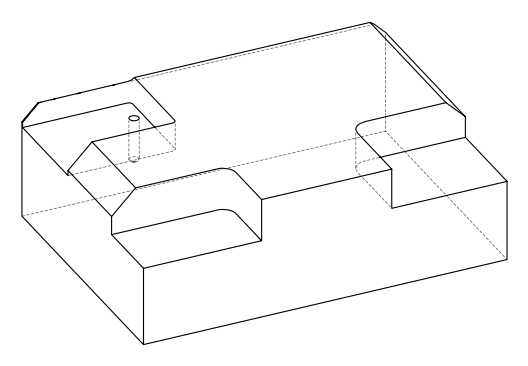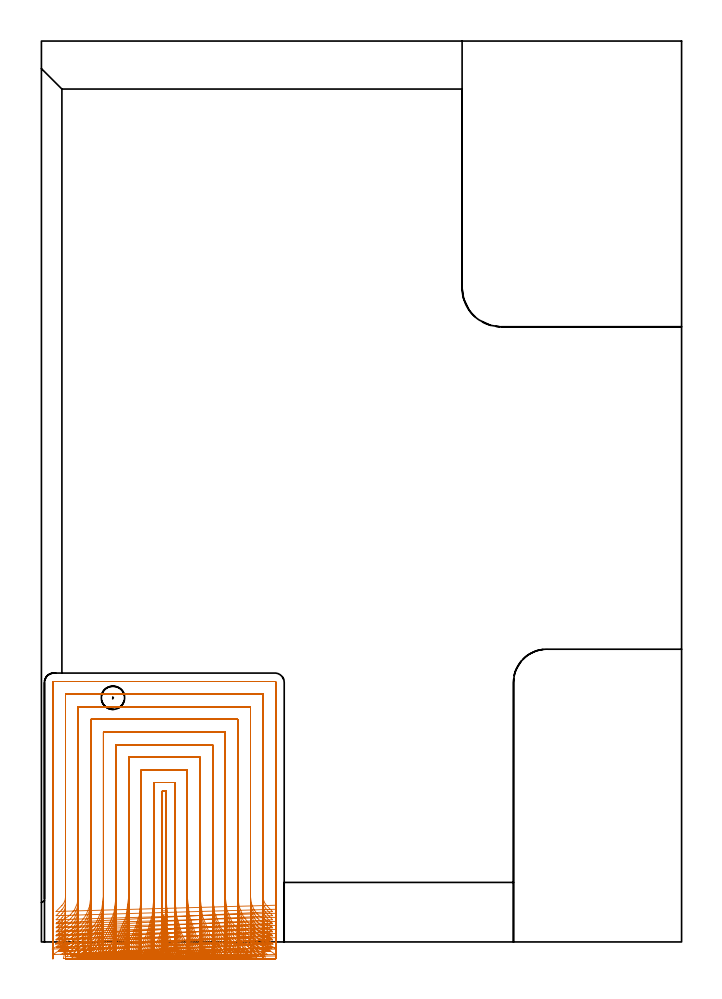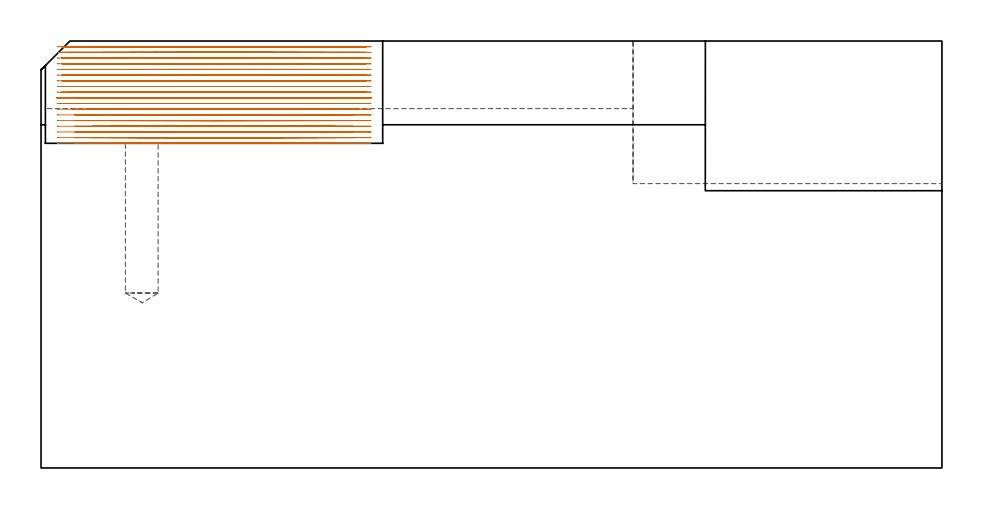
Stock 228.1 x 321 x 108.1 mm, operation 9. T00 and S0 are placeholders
(PLAN: 9 operations, 4 tool changes, 137.6 min)
(1 SPOT_DRILL | STEP1POCKET | NXT0321_9005460120000 | 0.03 min | 2807 mm3)
(2 DRILL_BLIND_HOLE_INTO_CENTER | STEP1POCKET | UGT0301_200 | 0.18 min | 2120 mm3)
(3 AREA_MILL | FG_CHAMFER_SURFACE | UGT0205_001 | 0.3 min | 2048 mm3)
(4 AREA_MILL_1 | FG_CHAMFER_SURFACE_1 | UGT0205_001 | 5.94 min | 7925 mm3)
(5 AREA_MILL_2 | FG_CHAMFER_SURFACE_2 | UGT0205_001 | 8.49 min | 22768 mm3)
(6 AREA_MILL_3 | FG_CHAMFER_SURFACE_3 | UGT0205_001 | 5.54 min | 21959 mm3)
(7 MILL_CORNER_NOTCH_RECTANGULAR | CORNER_NOTCH_RECTANGULAR | UGT0201_094 | Follow Part, ap 5, ae 75% | 8.86 min | 233839 mm3)
(8 MILL_CORNER_NOTCH_RECTANGULAR_1 | CORNER_NOTCH_RECTANGULAR_1 | UGT0201_094 | Follow Part, ap 5, ae 75% | 11.81 min | 284812 mm3)
(9 MILL_SLOT | SLOT_PARTIAL_RECTANGULAR | NXT0201_008 | Follow Part, ap 1.5, ae 75% | 96.46 min | 203885 mm3)
(TOOL NXT0321_9005460120000 | NC Spot Drill, 142deg, 12mm, Carbide, Uncoated | D12 PA142 FL30 Z2)
(TOOL UGT0301_200 | Twist Drill 8.3 mm | D8.3 PA118 FL72 Z2)
(TOOL UGT0205_001 | Chamfer Mill 20 x 3 x 45 deg. | D20 FL50 Z2)
(TOOL UGT0201_094 | End mill 20 mm | D20 FL38 Z4)
(TOOL NXT0201_008 | ENDMILL 6mm [2P460-0600-NA 1630] | D6 FL26 Z6)
(OP 9 MILL_SLOT)
G17 G21 G94 G90
T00 M6
G54
G17 G0 G90 X49.191 Y-5.646 S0 M3
G43 Z118.1 H1
Z106.661
G94 G1 X47.778 Y-3. F250.
G2 X43.793 Y8.106 R40.5 F500.
G1 X42.748 Y10.917
G3 X43.1 Y16.148 R39.
G1 Y53.8
X44.5
Y16.083
G3 X44.844 Y10.916 R39.
X42.748 Y10.917 R3.
G1 X43.793 Y8.106
G2 X39.788 Y-3. R40.5
G1 X38.369 Y-5.644 F250.
X54.564 Y-5.544
X52.974 Y-3.
G2 X47.5 Y16.083 R36. F500.
G1 Y56.8
X40.1
Y16.148
G2 X34.585 Y-3. R36.
G1 X32.99 Y-5.54 F250.
X60.256 Y-5.387
X58.438 Y-3.
G2 X52. Y16.083 R31.5 F500.
G1 Y61.3
X35.6
Y16.148
G2 X29.112 Y-3. R31.5
G1 X27.289 Y-5.382 F250.
X66.52 Y-5.122
X64.399 Y-3.
G2 X56.5 Y16.083 R27. F500.
G1 Y65.8
X31.1
Y16.148
G2 X23.136 Y-3. R27.
G1 X21.008 Y-5.115 F250.
X74.125 Y-4.589
X71.58 Y-3.
G2 X61. Y16.083 R22.5 F500.
G1 Y70.3
X26.6
Y16.148
G2 X15.916 Y-3. R22.5
G1 X13.363 Y-4.575 F250.
X82.072 Y-2.109 F500.
X79.161 Y-1.386 F250.
G2 X65.5 Y16.083 R18. F500.
G1 Y74.8
X22.1
Y16.148
G2 X8.41 Y-1.329 R18.
G1 X5.498 Y-2.047 F250.
X82.366 Y2.3 F500.
X79.5 Y3.189 F250.
G2 X70. Y16.083 R13.5 F500.
G1 Y79.3
X17.6
Y16.148
G2 X8.1 Y3.254 R13.5
G1 X5.235 Y2.365 F250.
X82.188 Y6.688 F500.
X79.501 Y8.021 F250.
G2 X74.5 Y16.083 R9. F500.
G1 Y83.8
X13.1
Y16.148
G2 X8.1 Y8.086 R9.
G1 X5.413 Y6.752 F250.
X82.362 Y10.796 F500.
X80.272 Y12.948 F250.
G2 X79. Y16.083 R4.5 F500.
G1 Y88.3
X28.197
X25.197 F250.
X25.806
X22.806
X8.6 F500.
Y16.148
G2 X7.31 Y12.994 R4.5
G1 X5.207 Y10.854 F250.
X83.5 Y13.083 F500.
Y16.083 F250.
Y92.5 F500.
G3 X83.2 Y92.8 R0.3
G1 X4.4
G3 X4.1 Y92.5 R0.3
G1 Y16.148
Y13.148 F250.
G0 Z118.1
X48.352 Y-5.7
Z105.222
G1 X47.045 Y-3.
G2 X43.799 Y6.637 R40.5 F500.
G1 X42.751 Y9.448
G3 X43.1 Y14.65 R39.
G1 Y53.8
X44.5
Y14.644
G3 X44.848 Y9.448 R39.
X42.751 Y9.448 R3.
G1 X43.799 Y6.637
G2 X40.551 Y-3. R40.5
G1 X39.244 Y-5.7 F250.
X53.591 Y-5.615
X52.12 Y-3.
G2 X47.5 Y14.644 R36. F500.
G1 Y56.8
X40.1
Y14.65
G2 X35.476 Y-3. R36.
G1 X34.005 Y-5.615 F250.
X59.086 Y-5.485
X57.405 Y-3.
G2 X52. Y14.644 R31.5 F500.
G1 Y61.3
X35.6
Y14.65
G2 X30.19 Y-3. R31.5
G1 X28.509 Y-5.485 F250.
X65.023 Y-5.271
X63.063 Y-3.
G2 X56.5 Y14.644 R27. F500.
G1 Y65.8
X31.1
Y14.65
G2 X24.532 Y-3. R27.
G1 X22.571 Y-5.27 F250.
X71.891 Y-4.862
X69.538 Y-3.
G2 X61. Y14.644 R22.5 F500.
G1 Y70.3
X26.6
Y14.65
G2 X18.054 Y-3. R22.5
G1 X15.701 Y-4.861 F250.
X80.974 Y-3.429
X78.111 Y-2.53
G2 X65.5 Y14.644 R18. F500.
G1 Y74.8
X22.1
Y14.65
G2 X9.482 Y-2.526 R18.
G1 X6.619 Y-3.423 F250.
X82.366 Y0.861 F500.
X79.5 Y1.75 F250.
G2 X70. Y14.644 R13.5 F500.
G1 Y79.3
X17.6
Y14.65
G2 X8.1 Y1.757 R13.5
G1 X5.235 Y0.868 F250.
X82.188 Y5.248 F500.
X79.501 Y6.581 F250.
G2 X74.5 Y14.644 R9. F500.
G1 Y83.8
X13.1
Y14.65
G2 X8.1 Y6.588 R9.
G1 X5.413 Y5.255 F250.
X82.362 Y9.357 F500.
X80.272 Y11.509 F250.
G2 X79. Y14.644 R4.5 F500.
G1 Y88.3
X28.197
X25.197 F250.
X25.806
X22.806
X8.6 F500.
Y14.65
G2 X7.33 Y11.517 R4.5
G1 X5.241 Y9.364 F250.
X83.5 Y11.644 F500.
Y14.644 F250.
Y92.5 F500.
G3 X83.2 Y92.8 R0.3
G1 X4.4
G3 X4.1 Y92.5 R0.3
G1 Y14.65
Y11.65 F250.
G0 Z118.1
X47.584 Y-5.749
Z103.783
G1 X46.383 Y-3.
G2 X43.8 Y5.195 R40.5 F500.
G1 X42.752 Y8.006
G3 X43.1 Y13.205 R39.
G1 Y53.8
X44.5
Y13.205
G3 X44.848 Y8.006 R39.
X42.752 Y8.006 R3.
G1 X43.8 Y5.195
G2 X41.217 Y-3. R40.5
G1 X40.016 Y-5.749 F250.
X52.704 Y-5.679
X51.354 Y-3.
G2 X47.5 Y13.205 R36. F500.
G1 Y56.8
X40.1
Y13.205
G2 X36.247 Y-3. R36.
G1 X34.896 Y-5.679 F250.
X58.031 Y-5.573
X56.488 Y-3.
G2 X52. Y13.205 R31.5 F500.
G1 Y61.3
X35.6
Y13.205
G2 X31.112 Y-3. R31.5
G1 X29.569 Y-5.573 F250.
X63.704 Y-5.4
X61.904 Y-3.
G2 X56.5 Y13.205 R27. F500.
G1 Y65.8
X31.1
Y13.205
G2 X25.696 Y-3. R27.
G1 X23.896 Y-5.4 F250.
X70.052 Y-5.081
X67.891 Y-3.
G2 X61. Y13.205 R22.5 F500.
G1 Y70.3
X26.6
Y13.205
G2 X19.709 Y-3. R22.5
G1 X17.549 Y-5.081 F250.
X78.366 Y-4.306
X75.665 Y-3.
G2 X65.5 Y13.205 R18. F500.
G1 Y74.8
X22.1
Y13.205
G2 X11.936 Y-3. R18.
G1 X9.235 Y-4.306 F250.
X82.365 Y-0.577 F500.
X79.5 Y0.311 F250.
G2 X70. Y13.205 R13.5 F500.
G1 Y79.3
X17.6
Y13.205
G2 X8.1 Y0.311 R13.5
G1 X5.235 Y-0.578 F250.
X82.188 Y3.81 F500.
X79.501 Y5.143 F250.
G2 X74.5 Y13.205 R9. F500.
G1 Y83.8
X13.1
Y13.205
G2 X8.1 Y5.142 R9.
G1 X5.413 Y3.809 F250.
X82.361 Y7.918 F500.
X80.272 Y10.07 F250.
G2 X79. Y13.205 R4.5 F500.
G1 Y88.3
X28.197
X25.197 F250.
X25.806
X22.806
X8.6 F500.
Y13.205
G2 X7.332 Y10.073 R4.5
G1 X5.244 Y7.919 F250.
X83.5 Y10.205 F500.
Y13.205 F250.
Y92.5 F500.
G3 X83.2 Y92.8 R0.3
G1 X4.4
G3 X4.1 Y92.5 R0.3
G1 Y13.205
Y10.205 F250.
G0 Z118.1
X46.882 Y-5.793
Z102.344
G1 X45.788 Y-3.
G2 X43.8 Y3.758 R40.5 F500.
G1 X42.752 Y6.569
G3 X43.1 Y11.77 R39.
G1 Y53.8
X44.5
Y11.766
G3 X44.848 Y6.569 R39.
X42.752 Y6.569 R3.
G1 X43.8 Y3.758
G2 X41.811 Y-3. R40.5
G1 X40.717 Y-5.793 F250.
X51.898 Y-5.736
X50.668 Y-3.
G2 X47.5 Y11.766 R36. F500.
G1 Y56.8
X40.1
Y11.77
G2 X36.931 Y-3. R36.
G1 X35.7 Y-5.736 F250.
X57.082 Y-5.65
X55.675 Y-3.
G2 X52. Y11.766 R31.5 F500.
G1 Y61.3
X35.6
Y11.77
G2 X31.923 Y-3. R31.5
G1 X30.516 Y-5.65 F250.
X62.536 Y-5.512
X60.896 Y-3.
G2 X56.5 Y11.766 R27. F500.
G1 Y65.8
X31.1
Y11.77
G2 X26.702 Y-3. R27.
G1 X25.061 Y-5.511 F250.
X68.492 Y-5.264
X66.523 Y-3.
G2 X61. Y11.766 R22.5 F500.
G1 Y70.3
X26.6
Y11.77
G2 X21.073 Y-3. R22.5
G1 X19.104 Y-5.263 F250.
X75.667 Y-4.716
X73.206 Y-3.
G2 X65.5 Y11.766 R18. F500.
G1 Y74.8
X22.1
Y11.77
G2 X14.388 Y-3. R18.
G1 X11.927 Y-4.715 F250.
X82.156 Y-1.998 F500.
X79.305 Y-1.065 F250.
G2 X70. Y11.766 R13.5 F500.
G1 Y79.3
X17.6
Y11.77
G2 X8.294 Y-1.062 R13.5
G1 X5.443 Y-1.994 F250.
X82.188 Y2.371 F500.
X79.5 Y3.704 F250.
G2 X74.5 Y11.766 R9. F500.
G1 Y83.8
X13.1
Y11.77
G2 X8.1 Y3.708 R9.
G1 X5.413 Y2.374 F250.
X82.361 Y6.479 F500.
X80.272 Y8.631 F250.
G2 X79. Y11.766 R4.5 F500.
G1 Y88.3
X28.197
X25.197 F250.
X25.806
X22.806
X8.6 F500.
Y11.77
G2 X7.33 Y8.637 R4.5
G1 X5.241 Y6.483 F250.
X83.5 Y8.766 F500.
Y11.766 F250.
Y92.5 F500.
G3 X83.2 Y92.8 R0.3
G1 X4.4
G3 X4.1 Y92.5 R0.3
G1 Y11.77
Y8.77 F250.
G0 Z118.1
X46.243 Y-5.833
Z100.906
G1 X45.256 Y-3.
G2 X43.8 Y2.318 R40.5 F500.
G1 X42.752 Y5.129
G3 X43.1 Y10.329 R39.
G1 Y53.8
X44.5
Y10.327
G3 X44.848 Y5.129 R39.
X42.752 Y5.129 R3.
G1 X43.8 Y2.318
G2 X42.344 Y-3. R40.5
G1 X41.356 Y-5.833 F250.
X51.168 Y-5.787
X50.058 Y-3.
G2 X47.5 Y10.327 R36. F500.
G1 Y56.8
X40.1
Y10.329
G2 X37.541 Y-3. R36.
G1 X36.431 Y-5.787 F250.
X56.227 Y-5.718
X54.958 Y-3.
G2 X52. Y10.327 R31.5 F500.
G1 Y61.3
X35.6
Y10.329
G2 X32.641 Y-3. R31.5
G1 X31.371 Y-5.718 F250.
X61.499 Y-5.609
X60.018 Y-3.
G2 X56.5 Y10.327 R27. F500.
G1 Y65.8
X31.1
Y10.329
G2 X27.58 Y-3. R27.
G1 X26.099 Y-5.609 F250.
X67.149 Y-5.417
X65.372 Y-3.
G2 X61. Y10.327 R22.5 F500.
G1 Y70.3
X26.6
Y10.329
G2 X22.227 Y-3. R22.5
G1 X20.449 Y-5.417 F250.
X73.622 Y-5.016
X71.401 Y-3.
G2 X65.5 Y10.327 R18. F500.
G1 Y74.8
X22.1
Y10.329
G2 X16.197 Y-3. R18.
G1 X13.975 Y-5.016 F250.
X81.306 Y-3.327
X78.518 Y-2.22
G2 X70. Y10.327 R13.5 F500.
G1 Y79.3
X17.6
Y10.329
G2 X9.08 Y-2.218 R13.5
G1 X6.292 Y-3.325 F250.
X82.188 Y0.932 F500.
X79.5 Y2.265 F250.
G2 X74.5 Y10.327 R9. F500.
G1 Y83.8
X13.1
Y10.329
G2 X8.1 Y2.267 R9.
G1 X5.413 Y0.934 F250.
X82.361 Y5.04 F500.
X80.272 Y7.193 F250.
G2 X79. Y10.327 R4.5 F500.
G1 Y88.3
X28.197
X25.197 F250.
X25.806
X22.806
X8.6 F500.
Y10.329
G2 X7.329 Y7.195 R4.5
G1 X5.239 Y5.042 F250.
X83.5 Y7.327 F500.
Y10.327 F250.
Y92.5 F500.
G3 X83.2 Y92.8 R0.3
G1 X4.4
G3 X4.1 Y92.5 R0.3
G1 Y10.329
Y7.329 F250.
G0 Z118.1
X45.665 Y-5.868
Z99.467
G1 X44.784 Y-3.
G2 X43.8 Y0.877 R40.5 F500.
G1 X42.752 Y3.688
G3 X43.1 Y8.886 R39.
G1 Y53.8
X44.5
Y8.888
G3 X44.848 Y3.688 R39.
X42.752 Y3.688 R3.
G1 X43.8 Y0.877
G2 X42.817 Y-3. R40.5
G1 X41.936 Y-5.868 F250.
X50.51 Y-5.832
X49.52 Y-3.
G2 X47.5 Y8.888 R36. F500.
G1 Y56.8
X40.1
Y8.886
G2 X38.081 Y-3. R36.
G1 X37.091 Y-5.832 F250.
X55.462 Y-5.778
X54.329 Y-3.
G2 X52. Y8.888 R31.5 F500.
G1 Y61.3
X35.6
Y8.886
G2 X33.271 Y-3. R31.5
G1 X32.14 Y-5.778 F250.
X60.579 Y-5.694
X59.258 Y-3.
G2 X56.5 Y8.888 R27. F500.
G1 Y65.8
X31.1
Y8.886
G2 X28.343 Y-3. R27.
G1 X27.022 Y-5.694 F250.
X65.982 Y-5.547
X64.397 Y-3.
G2 X61. Y8.888 R22.5 F500.
G1 Y70.3
X26.6
Y8.886
G2 X23.204 Y-3. R22.5
G1 X21.62 Y-5.547 F250.
X71.966 Y-5.253
X69.985 Y-3.
G2 X65.5 Y8.888 R18. F500.
G1 Y74.8
X22.1
Y8.886
G2 X17.618 Y-3. R18.
G1 X15.637 Y-5.253 F250.
X79.651 Y-4.395
X77.02 Y-2.955
G2 X70. Y8.888 R13.5 F500.
G1 Y79.3
X17.6
Y8.886
G2 X10.584 Y-2.955 R13.5
G1 X7.952 Y-4.396 F250.
X82.188 Y-0.507 F500.
X79.5 Y0.826 F250.
G2 X74.5 Y8.888 R9. F500.
G1 Y83.8
X13.1
Y8.886
G2 X8.1 Y0.824 R9.
G1 X5.413 Y-0.51 F250.
X82.361 Y3.601 F500.
X80.272 Y5.754 F250.
G2 X79. Y8.888 R4.5 F500.
G1 Y88.3
X28.197
X25.197 F250.
X25.806
X22.806
X8.6 F500.
Y8.886
G2 X7.332 Y5.755 R4.5
G1 X5.245 Y3.6 F250.
X83.5 Y5.888 F500.
Y8.888 F250.
Y92.5 F500.
G3 X83.2 Y92.8 R0.3
G1 X4.4
G3 X4.1 Y92.5 R0.3
G1 Y8.886
Y5.886 F250.
G0 Z118.1
X45.146 Y-5.898
Z98.028
G1 X44.372 Y-3.
G2 X43.8 Y-0.559 R40.5 F500.
G1 X42.752 Y2.252
G3 X43.1 Y7.449 R39.
G1 Y53.8
X44.5
Y7.452
G3 X44.848 Y2.252 R39.
X42.752 Y2.252 R3.
G1 X43.8 Y-0.559
G2 X43.229 Y-3. R40.5
G1 X42.455 Y-5.898 F250.
X49.922 Y-5.871
X49.051 Y-3.
G2 X47.5 Y7.452 R36. F500.
G1 Y56.8
X40.1
Y7.449
G2 X38.55 Y-3. R36.
G1 X37.679 Y-5.871 F250.
X54.78 Y-5.83
X53.785 Y-3.
G2 X52. Y7.452 R31.5 F500.
G1 Y61.3
X35.6
Y7.449
G2 X33.816 Y-3. R31.5
G1 X32.821 Y-5.83 F250.
X59.766 Y-5.766
X58.605 Y-3.
G2 X56.5 Y7.452 R27. F500.
G1 Y65.8
X31.1
Y7.449
G2 X28.996 Y-3. R27.
G1 X27.835 Y-5.766 F250.
X64.969 Y-5.657
X63.575 Y-3.
G2 X61. Y7.452 R22.5 F500.
G1 Y70.3
X26.6
Y7.449
G2 X24.026 Y-3. R22.5
G1 X22.633 Y-5.657 F250.
X70.587 Y-5.442
X68.845 Y-3.
G2 X65.5 Y7.452 R18. F500.
G1 Y74.8
X22.1
Y7.449
G2 X18.756 Y-3. R18.
G1 X17.015 Y-5.443 F250.
X77.278 Y-4.899
X74.956 Y-3.
G2 X70. Y7.452 R13.5 F500.
G1 Y79.3
X17.6
Y7.449
G2 X12.648 Y-3. R13.5
G1 X10.326 Y-4.899 F250.
X82.121 Y-1.934 F500.
X79.443 Y-0.582 F250.
G2 X74.5 Y7.452 R9. F500.
G1 Y83.8
X13.1
Y7.449
G2 X8.157 Y-0.584 R9.
G1 X5.48 Y-1.937 F250.
X82.36 Y2.165 F500.
X80.271 Y4.318 F250.
G2 X79. Y7.452 R4.5 F500.
G1 Y88.3
X28.198
X25.198 F250.
X25.805
X22.805
X8.6 F500.
Y7.449
G2 X7.331 Y4.317 R4.5
G1 X5.243 Y2.163 F250.
X83.5 Y4.452 F500.
Y7.452 F250.
Y92.5 F500.
G3 X83.2 Y92.8 R0.3
G1 X4.4
G3 X4.1 Y92.5 R0.3
G1 Y7.449
Y4.449 F250.
G0 Z118.1
X44.682 Y-5.925
Z96.589
G1 X44.015 Y-3.
G2 X43.8 Y-2.002 R40.5 F500.
G1 X42.752 Y0.809
G3 X43.1 Y6.009 R39.
G1 Y53.8
X44.5
Y6.008
G3 X44.848 Y0.809 R39.
X42.752 Y0.809 R3.
G1 X43.8 Y-2.002
G2 X43.585 Y-3. R40.5
G1 X42.918 Y-5.925 F250.
X49.396 Y-5.905
X48.645 Y-3.
G2 X47.5 Y6.008 R36. F500.
G1 Y56.8
X40.1
Y6.009
G2 X38.955 Y-3. R36.
G1 X38.204 Y-5.905 F250.
X54.173 Y-5.875
X53.316 Y-3.
G2 X52. Y6.008 R31.5 F500.
G1 Y61.3
X35.6
Y6.009
G2 X34.284 Y-3. R31.5
G1 X33.426 Y-5.875 F250.
X59.048 Y-5.828
X58.047 Y-3.
G2 X56.5 Y6.008 R27. F500.
G1 Y65.8
X31.1
Y6.009
G2 X29.553 Y-3. R27.
G1 X28.552 Y-5.828 F250.
X64.083 Y-5.749
X62.882 Y-3.
G2 X61. Y6.008 R22.5 F500.
G1 Y70.3
X26.6
Y6.009
G2 X24.718 Y-3. R22.5
G1 X23.517 Y-5.749 F250.
X69.418 Y-5.597
X67.916 Y-3.
G2 X65.5 Y6.008 R18. F500.
G1 Y74.8
X22.1
Y6.009
G2 X19.683 Y-3. R18.
G1 X18.182 Y-5.597 F250.
X75.447 Y-5.234
X73.445 Y-3.
G2 X70. Y6.008 R13.5 F500.
G1 Y79.3
X17.6
Y6.009
G2 X14.155 Y-3. R13.5
G1 X12.153 Y-5.234 F250.
X81.523 Y-3.27
X78.937 Y-1.749
G2 X74.5 Y6.008 R9. F500.
G1 Y83.8
X13.1
Y6.009
G2 X8.663 Y-1.749 R9.
G1 X6.077 Y-3.27 F250.
X82.357 Y0.722 F500.
X80.269 Y2.876 F250.
G2 X79. Y6.008 R4.5 F500.
G1 Y88.3
X28.197
X25.197 F250.
X25.805
X22.805
X8.6 F500.
Y6.009
G2 X7.332 Y2.877 R4.5
G1 X5.244 Y0.723 F250.
X83.5 Y3.008 F500.
Y6.008 F250.
Y92.5 F500.
G3 X83.2 Y92.8 R0.3
G1 X4.4
G3 X4.1 Y92.5 R0.3
G1 Y6.009
Y3.009 F250.
G0 Z118.1
X48.926 Y-5.933
Z95.15
G1 X48.298 Y-3.
G2 X47.821 Y-0.259 R36. F500.
G1 X44.848 Y-0.659
G3 X42.752 Y-0.659 R3.
X43.1 Y4.541 R39.
G1 Y53.8
X44.5
Y4.539
G3 X44.848 Y-0.659 R39.
G1 X47.821 Y-0.259
G2 X47.5 Y4.539 R36.
G1 Y56.8
X40.1
Y4.541
G2 X39.301 Y-3. R36.
G1 X38.673 Y-5.933 F250.
X53.633 Y-5.913
X52.915 Y-3.
G2 X52. Y4.539 R31.5 F500.
G1 Y61.3
X35.6
Y4.541
G2 X34.684 Y-3. R31.5
G1 X33.966 Y-5.913 F250.
X58.411 Y-5.881
X57.574 Y-3.
G2 X56.5 Y4.539 R27. F500.
G1 Y65.8
X31.1
Y4.541
G2 X30.025 Y-3. R27.
G1 X29.187 Y-5.881 F250.
X63.306 Y-5.827
X62.301 Y-3.
G2 X61. Y4.539 R22.5 F500.
G1 Y70.3
X26.6
Y4.541
G2 X25.299 Y-3. R22.5
G1 X24.293 Y-5.826 F250.
X68.411 Y-5.724
X67.155 Y-3.
G2 X65.5 Y4.539 R18. F500.
G1 Y74.8
X22.1
Y4.541
G2 X20.444 Y-3. R18.
G1 X19.187 Y-5.724 F250.
X73.976 Y-5.489
X72.301 Y-3.
G2 X70. Y4.539 R13.5 F500.
G1 Y79.3
X17.6
Y4.541
G2 X15.297 Y-3. R13.5
G1 X13.621 Y-5.488 F250.
X80.575 Y-4.486
X78.16 Y-2.706
G2 X74.5 Y4.539 R9. F500.
G1 Y83.8
X13.1
Y4.541
G2 X9.433 Y-2.709 R9.
G1 X7.016 Y-4.486 F250.
X82.533 Y-0.782 F500.
X80.374 Y1.301 F250.
G2 X79. Y4.539 R4.5 F500.
G1 Y88.3
X28.197
X25.197 F250.
X25.806
X22.806
X8.6 F500.
Y4.541
G2 X7.227 Y1.305 R4.5
G1 X5.069 Y-0.779 F250.
X83.5 Y1.539 F500.
Y4.539 F250.
Y92.5 F500.
G3 X83.2 Y92.8 R0.3
G1 X4.4
G3 X4.1 Y92.5 R0.3
G1 Y4.541
Y1.541 F250.
G0 Z118.1
X48.471 Y-5.96
Z93.711
G1 X47.982 Y-3.
G2 X47.822 Y-1.929 R36. F500.
G1 X44.848 Y-2.329
G3 X42.752 Y-2.33 R3.
X43.1 Y2.867 R39.
G1 Y53.8
X44.5
Y2.872
G3 X44.848 Y-2.329 R39.
G1 X47.822 Y-1.929
G2 X47.5 Y2.872 R36.
G1 Y56.8
X40.1
Y2.867
G2 X39.619 Y-3. R36.
G1 X39.13 Y-5.96 F250.
X53.111 Y-5.947
X52.552 Y-3.
G2 X52. Y2.872 R31.5 F500.
G1 Y61.3
X35.6
Y2.867
G2 X35.049 Y-3. R31.5
G1 X34.49 Y-5.948 F250.
X57.799 Y-5.928
X57.146 Y-3.
G2 X56.5 Y2.872 R27. F500.
G1 Y65.8
X31.1
Y2.867
G2 X30.455 Y-3. R27.
G1 X29.803 Y-5.928 F250.
X62.563 Y-5.896
X61.78 Y-3.
G2 X61. Y2.872 R22.5 F500.
G1 Y70.3
X26.6
Y2.867
G2 X25.822 Y-3. R22.5
G1 X25.039 Y-5.896 F250.
X67.463 Y-5.836
X66.485 Y-3.
G2 X65.5 Y2.872 R18. F500.
G1 Y74.8
X22.1
Y2.867
G2 X21.117 Y-3. R18.
G1 X20.139 Y-5.836 F250.
X72.649 Y-5.701
X71.344 Y-3.
G2 X70. Y2.872 R13.5 F500.
G1 Y79.3
X17.6
Y2.867
G2 X16.258 Y-3. R13.5
G1 X14.955 Y-5.702 F250.
X78.637 Y-5.274
X76.679 Y-3.
G2 X74.5 Y2.872 R9. F500.
G1 Y83.8
X13.1
Y2.867
G2 X10.925 Y-3. R9.
G1 X8.969 Y-5.275 F250.
X83.723 Y-2.532 F500.
X81.16 Y-0.972 F250.
G2 X79. Y2.872 R4.5 F500.
G1 Y88.3
X28.197
X25.197 F250.
X25.807
X22.807
X8.6 F500.
Y2.867
G2 X6.427 Y-0.984 R4.5
G1 X3.859 Y-2.536 F250.
X83.5 Y-0.128 F500.
Y2.872 F250.
Y92.5 F500.
G3 X83.2 Y92.8 R0.3
G1 X4.4
G3 X4.1 Y92.5 R0.3
G1 Y2.867
Y-0.133 F250.
G0 Z118.1
X42.6 Y-5.985
Z92.272
G1 X42.902 Y-3.
G3 X43.1 Y0.928 R39. F500.
G1 Y53.8
X44.5
Y0.922
G3 X44.698 Y-3. R39.
G1 X47.714
G2 X47.5 Y0.922 R36.
G1 Y56.8
X40.1
Y0.928
G2 X39.885 Y-3. R36.
G1 X39.558 Y-5.982 F250.
X52.619 Y-5.977
X52.245 Y-3.
G2 X52. Y0.922 R31.5 F500.
G1 Y61.3
X35.6
Y0.928
G2 X35.354 Y-3. R31.5
G1 X34.98 Y-5.977 F250.
X57.222 Y-5.968
X56.786 Y-3.
G2 X56.5 Y0.922 R27. F500.
G1 Y65.8
X31.1
Y0.928
G2 X30.813 Y-3. R27.
G1 X30.376 Y-5.968 F250.
X61.867 Y-5.954
X61.344 Y-3.
G2 X61. Y0.922 R22.5 F500.
G1 Y70.3
X26.6
Y0.928
G2 X26.254 Y-3. R22.5
G1 X25.731 Y-5.954 F250.
X66.586 Y-5.928
X65.932 Y-3.
G2 X65.5 Y0.922 R18. F500.
G1 Y74.8
X22.1
Y0.928
G2 X21.666 Y-3. R18.
G1 X21.011 Y-5.928 F250.
X71.454 Y-5.871
X70.582 Y-3.
G2 X70. Y0.922 R13.5 F500.
G1 Y79.3
X17.6
Y0.928
G2 X17.016 Y-3. R13.5
G1 X16.143 Y-5.87 F250.
X76.707 Y-5.7
X75.4 Y-3.
G2 X74.5 Y0.922 R9. F500.
G1 Y83.8
X13.1
Y0.928
G2 X12.198 Y-3. R9.
G1 X10.888 Y-5.699 F250.
X83.394 Y-4.485
X80.931 Y-2.773
G2 X79. Y0.922 R4.5 F500.
G1 Y88.3
X28.194
X25.194 F250.
X25.807
X22.807
X8.6 F500.
Y0.928
G2 X6.662 Y-2.771 R4.5
G1 X4.196 Y-4.479 F250.
X83.5 Y-2.078 F500.
Y0.922 F250.
Y92.5 F500.
G3 X83.2 Y92.8 R0.3
G1 X4.4
G3 X4.1 Y92.5 R0.3
G1 Y0.928
Y-2.072 F250.
G0 Z118.1
X43.01 Y-5.999
Z90.833
G1 X43.087 Y-3.
G3 X43.1 Y-2.001 R39. F500.
G1 Y53.8
X44.5
Y-1.994
G3 X44.513 Y-3. R39.
G1 X47.514
G2 X47.5 Y-1.994 R36.
G1 Y56.8
X40.1
Y-2.001
G2 X40.086 Y-3. R36.
G1 X40.003 Y-5.999 F250.
X52.112 Y-5.998
X52.016 Y-3.
G2 X52. Y-1.994 R31.5 F500.
G1 Y61.3
X35.6
Y-2.001
G2 X35.584 Y-3. R31.5
G1 X35.489 Y-5.998 F250.
X56.631
X56.519 Y-3.
G2 X56.5 Y-1.994 R27. F500.
G1 Y65.8
X31.1
Y-2.001
G2 X31.082 Y-3. R27.
G1 X30.971 Y-5.998 F250.
X61.157 Y-5.997
X61.023 Y-3.
G2 X61. Y-1.994 R22.5 F500.
G1 Y70.3
X26.6
Y-2.001
G2 X26.578 Y-3. R22.5
G1 X26.445 Y-5.997 F250.
X65.696 Y-5.995
X65.528 Y-3.
G2 X65.5 Y-1.994 R18. F500.
G1 Y74.8
X22.1
Y-2.001
G2 X22.072 Y-3. R18.
G1 X21.906 Y-5.995 F250.
X70.261 Y-5.992
X70.038 Y-3.
G2 X70. Y-1.994 R13.5 F500.
G1 Y79.3
X17.6
Y-2.001
G2 X17.563 Y-3. R13.5
G1 X17.341 Y-5.992 F250.
X74.892 Y-5.981
X74.556 Y-3.
G2 X74.5 Y-1.994 R9. F500.
G1 Y83.8
X13.1
Y-2.001
G2 X13.044 Y-3. R9.
G1 X12.711 Y-5.981 F250.
X79.785 Y-5.924
X79.114 Y-3.
G2 X79. Y-1.994 R4.5 F500.
G1 Y88.3
X28.194
X25.194 F250.
X25.802
X22.802
X8.6 F500.
Y-2.001
G2 X8.488 Y-3. R4.5
G1 X7.822 Y-5.925 F250.
X83.5 Y-4.994
Y-1.994
Y92.5 F500.
G3 X83.2 Y92.8 R0.3
G1 X4.4
G3 X4.1 Y92.5 R0.3
G1 Y-2.001
Y-5.001 F250.
G0 X43.093 Y-6. Z89.394
G1 X43.1 Y-3.
Y-2.908 F500.
Y53.8
X44.5
Y-2.916
Y-3.
X47.5
Y-2.916
Y56.8
X40.1
Y-2.908
Y-3.
X40.092 Y-6. F250.
X52.008
X52. Y-3.
Y-2.916 F500.
Y61.3
X35.6
Y-2.908
Y-3.
X35.591 Y-6. F250.
X56.51
X56.5 Y-3.
Y-2.916 F500.
Y65.8
X31.1
Y-2.908
Y-3.
X31.09 Y-6. F250.
X61.011
X61. Y-3.
Y-2.916 F500.
Y70.3
X26.6
Y-2.908
Y-3.
X26.588 Y-6. F250.
X65.514
X65.5 Y-3.
Y-2.916 F500.
Y74.8
X22.1
Y-2.908
Y-3.
X22.084 Y-6. F250.
X70.019
X70. Y-3.
Y-2.916 F500.
Y79.3
X17.6
Y-2.908
Y-3.
X17.579 Y-6. F250.
X74.529
X74.5 Y-3.
Y-2.916 F500.
Y83.8
X13.1
Y-2.908
Y-3.
X13.069 Y-6. F250.
X79.057 Y-5.999
X79.001 Y-3.
X79. Y-2.916 F500.
Y88.3
X28.197
X25.197 F250.
X25.802
X22.802
X8.6 F500.
Y-2.908
X8.599 Y-3.
X8.538 Y-5.999 F250.
X83.5 Y-5.916
Y-2.916
Y92.5 F500.
G3 X83.2 Y92.8 R0.3
G1 X4.4
G3 X4.1 Y92.5 R0.3
G1 Y-2.908
Y-5.908 F250.
G0 X43.1 Y-6. Z87.956
G1 Y-3.
Y53.8 F500.
X44.5
Y-3.
X47.5
Y56.8
X40.1
Y-3.
Y-6. F250.
X52.
Y-3.
Y61.3 F500.
X35.6
Y-3.
Y-6. F250.
X56.5
Y-3.
Y65.8 F500.
X31.1
Y-3.
Y-6. F250.
X61.
Y-3.
Y70.3 F500.
X26.6
Y-3.
Y-6. F250.
X65.5
Y-3.
Y74.8 F500.
X22.1
Y-3.
Y-6. F250.
X70.
Y-3.
Y79.3 F500.
X17.6
Y-3.
Y-6. F250.
X74.5
Y-3.
Y83.8 F500.
X13.1
Y-3.
Y-6. F250.
X79.
Y-3.
Y88.3 F500.
X28.197
X25.197 F250.
X25.802
X22.802
X8.6 F500.
Y-3.
Y-6. F250.
X83.5
Y-3.
Y92.5 F500.
G3 X83.2 Y92.8 R0.3
G1 X4.4
G3 X4.1 Y92.5 R0.3
G1 Y-3.
Y-6. F250.
G0 X43.1 Z86.517
G1 Y-3.
Y53.8 F500.
X44.5
Y-3.
X47.5
Y56.8
X40.1
Y-3.
Y-6. F250.
X52.
Y-3.
Y61.3 F500.
X35.6
Y-3.
Y-6. F250.
X56.5
Y-3.
Y65.8 F500.
X31.1
Y-3.
Y-6. F250.
X61.
Y-3.
Y70.3 F500.
X26.6
Y-3.
Y-6. F250.
X65.5
Y-3.
Y74.8 F500.
X22.1
Y-3.
Y-6. F250.
X70.
Y-3.
Y79.3 F500.
X17.6
Y-3.
Y-6. F250.
X74.5
Y-3.
Y83.8 F500.
X13.1
Y-3.
Y-6. F250.
X79.
Y-3.
Y88.3 F500.
X28.197
X25.197 F250.
X25.802
X22.802
X8.6 F500.
Y-3.
Y-6. F250.
X83.5
Y-3.
Y92.5 F500.
G3 X83.2 Y92.8 R0.3
G1 X4.4
G3 X4.1 Y92.5 R0.3
G1 Y-3.
Y-6. F250.
G0 X43.1 Z85.078
G1 Y-3.
Y53.8 F500.
X44.5
Y-3.
X47.5
Y56.8
X40.1
Y-3.
Y-6. F250.
X52.
Y-3.
Y61.3 F500.
X35.6
Y-3.
Y-6. F250.
X56.5
Y-3.
Y65.8 F500.
X31.1
Y-3.
Y-6. F250.
X61.
Y-3.
Y70.3 F500.
X26.6
Y-3.
Y-6. F250.
X65.5
Y-3.
Y74.8 F500.
X22.1
Y-3.
Y-6. F250.
X70.
Y-3.
Y79.3 F500.
X17.6
Y-3.
Y-6. F250.
X74.5
Y-3.
Y83.8 F500.
X13.1
Y-3.
Y-6. F250.
X79.
Y-3.
Y88.3 F500.
X28.197
X25.197 F250.
X25.802
X22.802
X8.6 F500.
Y-3.
Y-6. F250.
X83.5
Y-3.
Y92.5 F500.
G3 X83.2 Y92.8 R0.3
G1 X4.4
G3 X4.1 Y92.5 R0.3
G1 Y-3.
Y-6. F250.
G0 X43.1 Z83.639
G1 Y-3.
Y53.8 F500.
X44.5
Y-3.
X47.5
Y56.8
X40.1
Y-3.
Y-6. F250.
X52.
Y-3.
Y61.3 F500.
X35.6
Y-3.
Y-6. F250.
X56.5
Y-3.
Y65.8 F500.
X31.1
Y-3.
Y-6. F250.
X61.
Y-3.
Y70.3 F500.
X26.6
Y-3.
Y-6. F250.
X65.5
Y-3.
Y74.8 F500.
X22.1
Y-3.
Y-6. F250.
X70.
Y-3.
Y79.3 F500.
X17.6
Y-3.
Y-6. F250.
X74.5
Y-3.
Y83.8 F500.
X13.1
Y-3.
Y-6. F250.
X79.
Y-3.
Y88.3 F500.
X27.289
X24.289 F250.
X26.712
X23.712
X8.6 F500.
Y-3.
Y-6. F250.
X83.5
Y-3.
Y92.5 F500.
G3 X83.2 Y92.8 R0.3
G1 X4.4
G3 X4.1 Y92.5 R0.3
G1 Y-3.
Y-6. F250.
G0 X43.1 Z82.2
G1 Y-3.
Y53.8 F500.
X44.5
Y-3.
X47.5
Y56.8
X40.1
Y-3.
Y-6. F250.
X52.
Y-3.
Y61.3 F500.
X35.6
Y-3.
Y-6. F250.
X56.5
Y-3.
Y65.8 F500.
X31.1
Y-3.
Y-6. F250.
X61.
Y-3.
Y70.3 F500.
X26.6
Y-3.
Y-6. F250.
X65.5
Y-3.
Y74.8 F500.
X22.1
Y-3.
Y-6. F250.
X70.
Y-3.
Y79.3 F500.
X17.6
Y-3.
Y-6. F250.
X74.5
Y-3.
Y83.8 F500.
X13.1
Y-3.
Y-6. F250.
X79.
Y-3.
Y88.3 F500.
X8.6
Y-3.
Y-6. F250.
X83.5
Y-3.
Y92.5 F500.
G3 X83.2 Y92.8 R0.3
G1 X4.4
G3 X4.1 Y92.5 R0.3
G1 Y-3.
Y-6. F250.
G0 Z118.1
M5
M2
